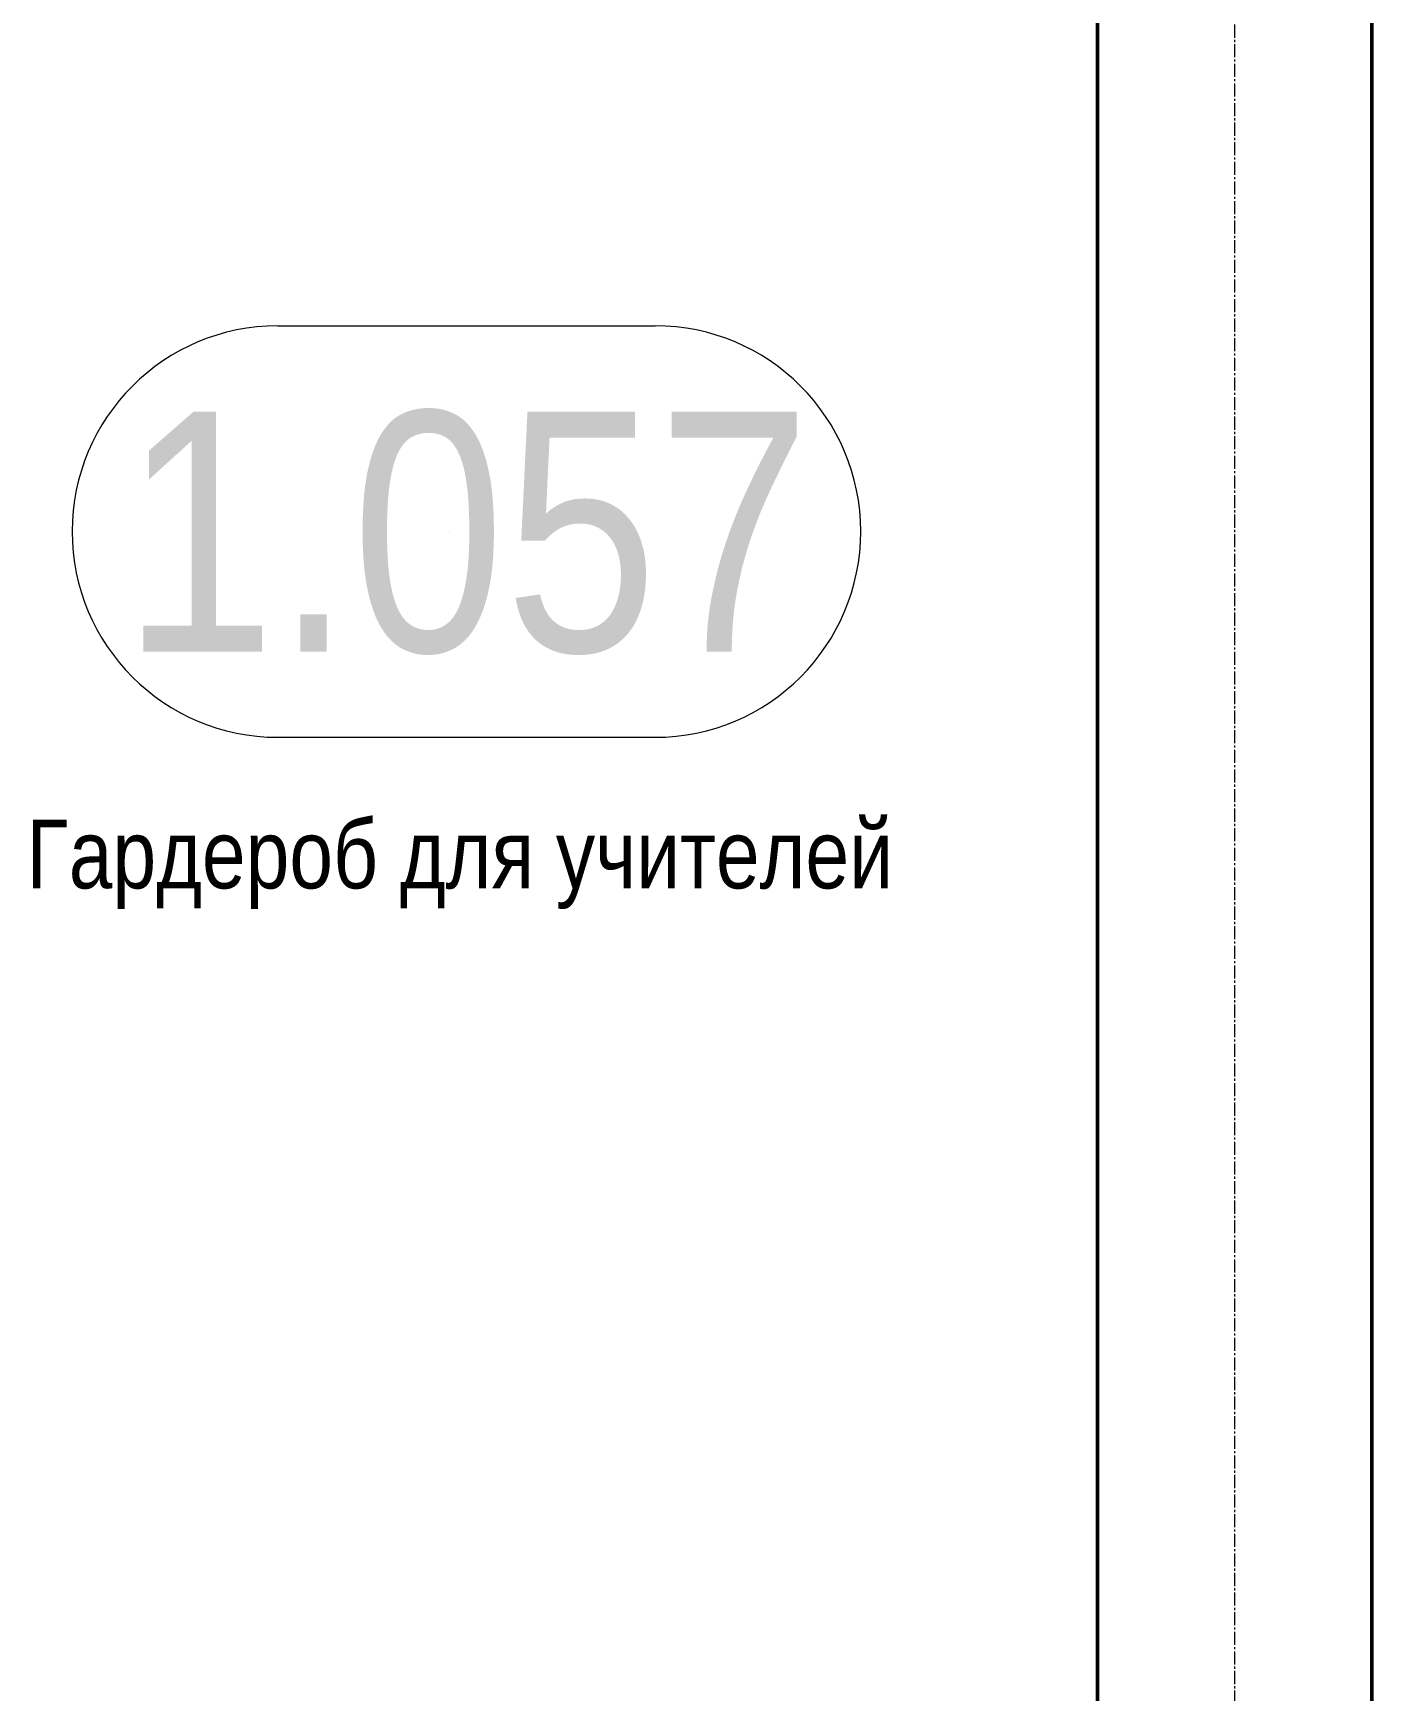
# Model space of a CAD drawing. Header units: millimetres. Extents: x -7155 to 483283, y -227682 to 148426.
# Drawn here: x 48208 to 50160, y 92733 to 95150 of the extents above; entities that cross this region are included whole.
import ezdxf
from ezdxf.enums import TextEntityAlignment as Align

# ---------------------------------------------------------------- set-up
doc = ezdxf.new("R2010")
doc.units = ezdxf.units.MM
doc.linetypes.add('CENTER2', pattern=[28.575, 19.05, -3.175, 3.175, -3.175])
doc.layers.get('Defpoints').update_dxf_attribs({"color": 140})
doc.layers.add('АР_Area', color=5, linetype='Continuous', lineweight=5)
doc.layers.add('АР_Оси_РД_100', color=7, linetype='Continuous', lineweight=0, true_color=0x525252)
doc.layers.add('РД_Оси_100', color=7, linetype='Continuous', lineweight=0, true_color=0x525252)
doc.layers.add('КР_Балки-0.5', color=60, linetype='Continuous', lineweight=50, plot=False)
doc.styles.add('style1', font='ARIALN.TTF')

# ---------------------------------------------------------------- blocks, each defined once
blk = doc.blocks.new('СОШ_2200_АР_ОСИ_М100_28.05.24')
at = {"layer": 'АР_Оси_РД_100', "linetype": 'CENTER2'}
blk.add_line((49960, -6155), (49960, 139938.679), dxfattribs=at)
blk = doc.blocks.new('MOK-МаркаПом_овал_ареал')
for p, q in [((-2.75, 3), (2.75, 3)), ((-2.75, -3), (2.75, -3))]:
    blk.add_line(p, q)
for centre, radius, start, end in [((-2.75, 0), 3, 90, 270), ((2.75, 0), 3, 270, 90), ((-3.75, 0), 3.5, 0, 0.001)]:
    blk.add_arc(centre, radius, start, end)
at = {"color": 0, "style": 'style1'}
blk.add_attdef('АР-ПОМЕЩЕНИЕ:НОМЕР', text='', height=3.5, dxfattribs=at).set_placement((0, 0), align=Align.MIDDLE)

msp = doc.modelspace()

# ---------------------------------------------------------------- linework, layer by layer
at = {"layer": 'КР_Балки-0.5', "color": 18, "ltscale": 200, "true_color": 0x000000}
for p, q in [((49760, 91050), (49760, 100100)), ((49760, 91050), (49760, 100100)), ((50160, 100100), (50160, 91050)), ((50160, 100100), (50160, 91050))]:
    msp.add_line(p, q, dxfattribs=at)

# ---------------------------------------------------------------- block references
at = {"layer": 'АР_Area', "color": 18, "linetype": 'Continuous', "lineweight": 5, "true_color": 0x000000}
ref = msp.add_blockref('MOK-МаркаПом_овал_ареал', (48839.8, 94423.4), dxfattribs=dict(at, xscale=100, yscale=100, zscale=100))
ref.add_attrib('АР-ПОМЕЩЕНИЕ:НОМЕР', '1.057', dxfattribs={"layer": '0', "color": 0, "height": 350, "style": 'style1'}).set_placement((48839.8, 94423.4), align=Align.MIDDLE)
ref.add_attrib('АР-ПОМЕЩЕНИЕ:НАИМЕНОВАНИЕ', 'Гардероб для учителей', dxfattribs={"layer": 'Defpoints', "color": 2, "height": 100, "style": 'style1'}).set_placement((48830.3, 93942), align=Align.MIDDLE)
at = {"layer": 'РД_Оси_100'}
msp.add_blockref('СОШ_2200_АР_ОСИ_М100_28.05.24', (0, 0), dxfattribs=at)

doc.saveas('drawing.dxf')
